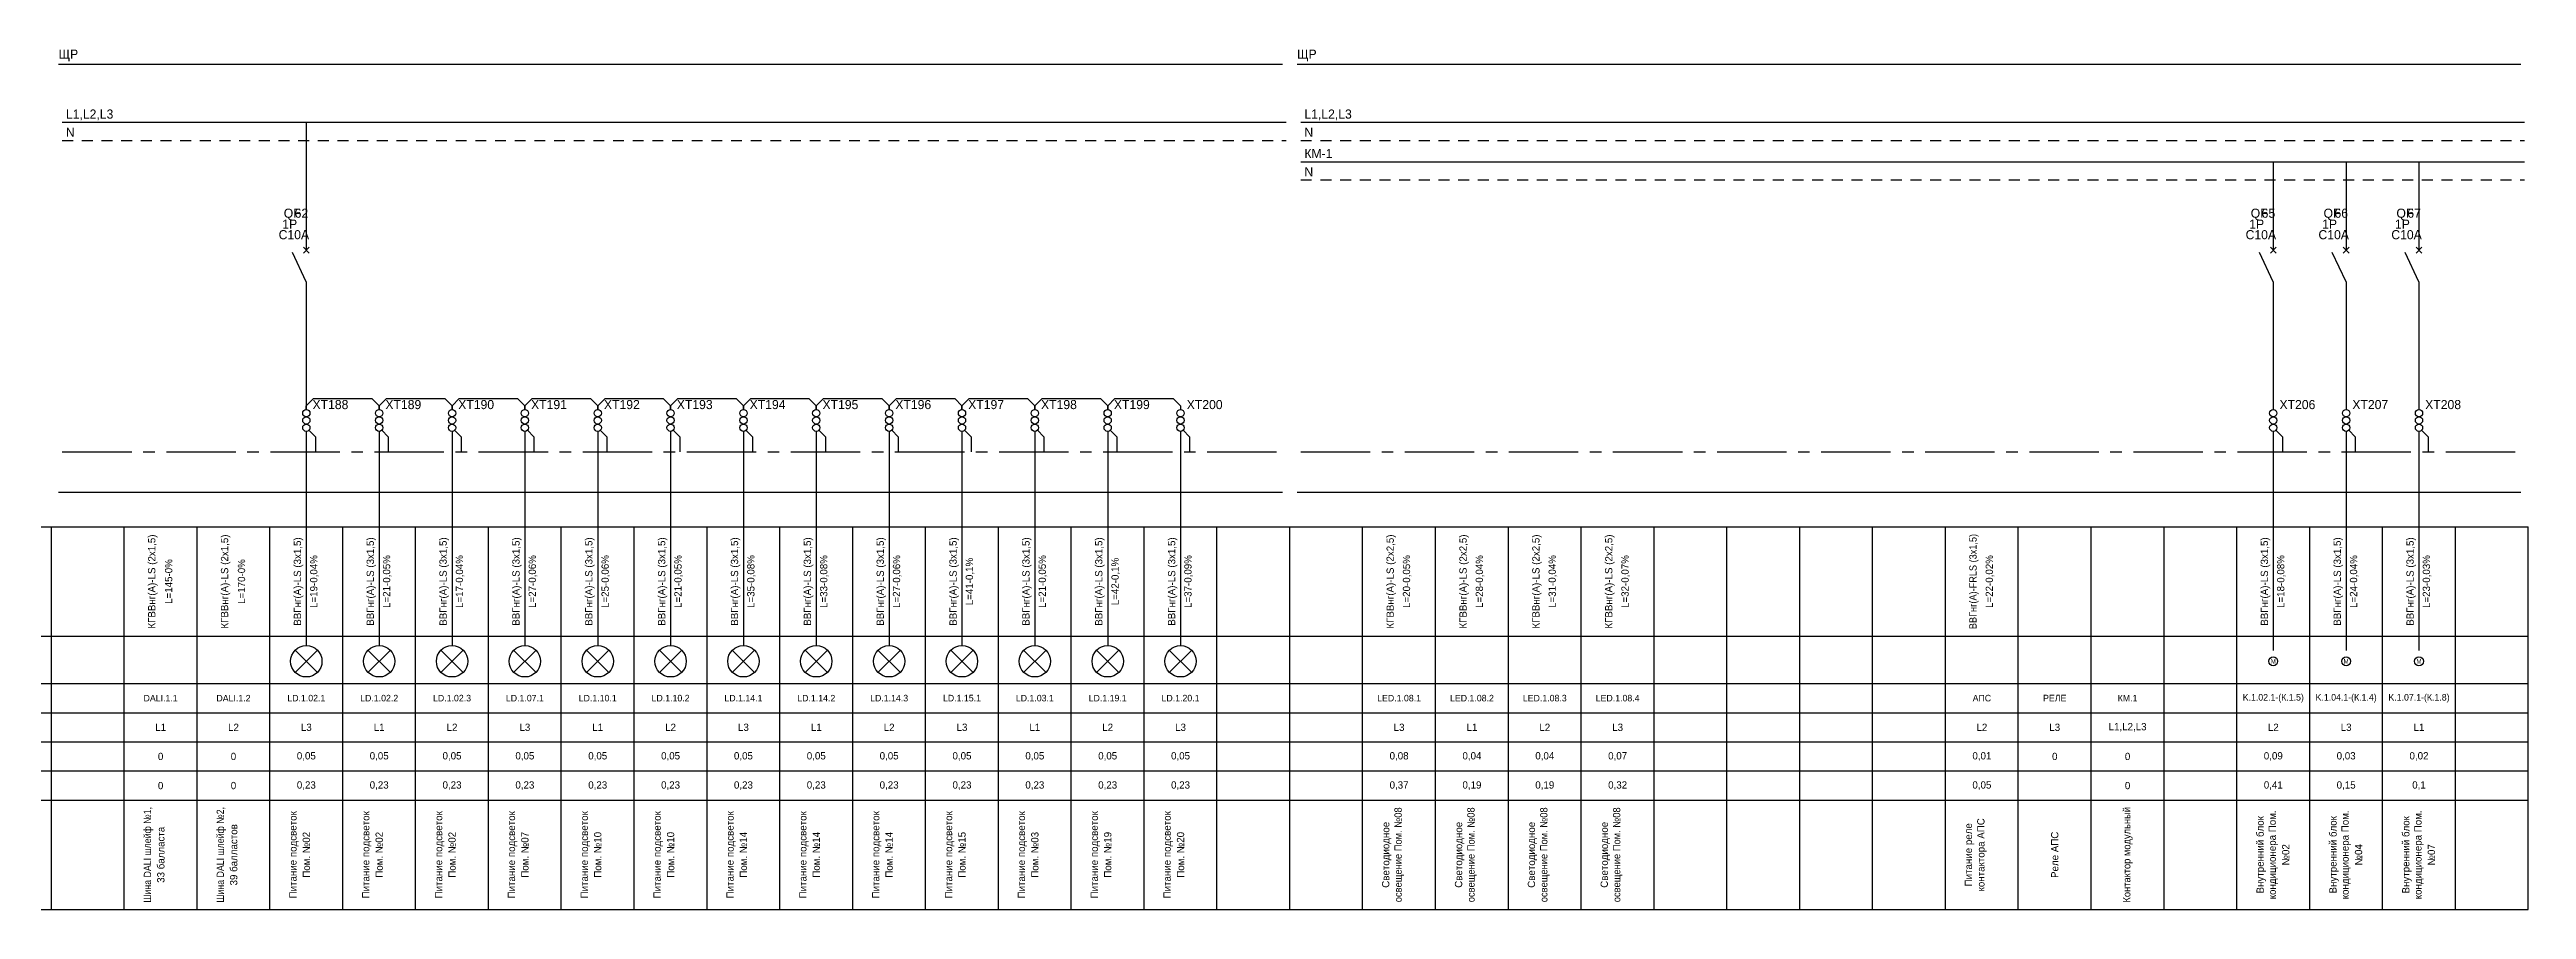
# Model space of a CAD drawing. Header units: millimetres. Extents: x 2497 to 11797, y 1522 to 1758.
# Drawn here: x 7257 to 7937, y 1522 to 1758 of the extents above; entities that cross this region are included whole.
import ezdxf
from ezdxf.enums import TextEntityAlignment as Align

# ---------------------------------------------------------------- set-up
doc = ezdxf.new("R2010")
doc.units = ezdxf.units.MM
doc.linetypes.add('CENTER2', pattern=[28.575, 19.05, -3.175, 3.175, -3.175])
doc.linetypes.add('JIS_02_0.7', pattern=[1.35, 0.75, -0.6])
for name, color, linetype in [('SX_BLOCKS', 7, 'Continuous'), ('SX_BOUND', 8, 'Continuous'), ('SX_LINES', 7, 'Continuous'), ('SX_N', 4, 'JIS_02_0.7'), ('SX_PE', 3, 'CENTER2'), ('SX_TABLE', 7, 'Continuous'), ('SX_TEXT', 7, 'Continuous')]:
    doc.layers.add(name, color=color, linetype=linetype)
doc.styles.add('UNC_GOST_Scheme', font='txt')

# ---------------------------------------------------------------- blocks, each defined once
blk = doc.blocks.new('SX_TCOL')
for p, q in [((-10, 105), (10, 105)), ((10, 0), (10, 105)), ((-10, 75), (10, 75)), ((-10, 62), (10, 62)), ((-10, 54), (10, 54)), ((-10, 46), (10, 46)), ((-10, 38), (10, 38)), ((-10, 30), (10, 30)), ((-10, 0), (10, 0))]:
    blk.add_line(p, q)
at = {"style": 'UNC_GOST_Scheme'}
for tag, p in [('CAB1', (-2.2, 90)), ('CAB2', (2.2, 90)), ('NAME1', (-3.4, 15)), ('NAME2', (0, 15)), ('NAME3', (3.4, 15))]:
    blk.add_attdef(tag, text='', height=2, rotation=90, dxfattribs=at).set_placement(p, align=Align.MIDDLE)
for tag, height, p in [('LINE', 1.8, (0, 58)), ('PH', 2, (0, 50)), ('POW', 2, (0, 42)), ('CUR', 2, (0, 34))]:
    blk.add_attdef(tag, text='', height=height, dxfattribs=at).set_placement(p, align=Align.MIDDLE)
blk = doc.blocks.new('SX_QF')
for p, q in [((0, -45), (-3.8, -36.9)), ((-0.8, -37.1), (0.8, -35.5)), ((-0.8, -35.5), (0.8, -37.1)), ((0, -45), (0, -54.3))]:
    blk.add_line(p, q)
at = {"style": 'UNC_GOST_Scheme'}
blk.add_text('QF', height=2.5, dxfattribs=at).set_placement((-6.2, -27.4))
for tag, p in [('N', (-3.2, -27.4)), ('MA', (-9.4, -36.1)), ('A', (-7.6, -33.3)), ('P', (-6.6, -30.4))]:
    blk.add_attdef(tag, p, '', height=2.5, dxfattribs=at)
blk = doc.blocks.new('SX_XT')
at = {"color": 30}
blk.add_circle((0, -1), 1, dxfattribs=at)
at = {"color": 5}
blk.add_circle((0, -3), 1, dxfattribs=at)
at = {"color": 3}
blk.add_circle((0, -5), 1, dxfattribs=at)
at = {"style": 'UNC_GOST_Scheme'}
blk.add_attdef('N', (1.7, 0.1), '', height=2.5, dxfattribs=at)
blk = doc.blocks.new('SX_U_LAMP')
for p, q in [((-2.9, -2.9), (2.9, 2.9)), ((-2.9, 2.9), (2.9, -2.9))]:
    blk.add_line(p, q)
blk.add_circle((0, 0), 4.3)
blk = doc.blocks.new('SX_U_M')
blk.add_circle((0, 0), 1.2)
at = {"style": 'UNC_GOST_Scheme'}
blk.add_text('M', height=1.2, dxfattribs=at).set_placement((0, 0), align=Align.MIDDLE)

msp = doc.modelspace()

# ---------------------------------------------------------------- linework, layer by layer
at = {"layer": 'SX_BOUND'}
for p, q in [((7259.18, 1754.46), (7595.18, 1754.46)), ((7599.18, 1754.46), (7935.18, 1754.46)), ((7259.18, 1636.96), (7595.18, 1636.96)), ((7599.18, 1636.96), (7935.18, 1636.96))]:
    msp.add_line(p, q, dxfattribs=at)
at = {"layer": 'SX_LINES'}
for p, q in [((7260.18, 1738.51), (7596.18, 1738.51)), ((7327.18, 1738.51), (7327.18, 1703.4)), ((7600.18, 1738.51), (7936.18, 1738.51)), ((7600.18, 1727.68), (7936.18, 1727.68)), ((7867.18, 1727.68), (7867.18, 1703.4)), ((7887.18, 1727.68), (7887.18, 1703.4)), ((7907.18, 1727.68), (7907.18, 1703.4)), ((7327.18, 1685.42), (7327.18, 1659.68)), ((7867.18, 1685.42), (7867.18, 1659.68)), ((7887.18, 1685.42), (7887.18, 1659.68)), ((7907.18, 1685.42), (7907.18, 1659.68)), ((7327.18, 1660.68), (7329.18, 1662.68)), ((7327.18, 1659.68), (7327.18, 1660.68)), ((7329.18, 1662.68), (7345.18, 1662.68)), ((7345.18, 1662.68), (7347.18, 1660.68)), ((7347.18, 1660.68), (7349.18, 1662.68)), ((7347.18, 1660.68), (7347.18, 1659.68)), ((7347.18, 1659.68), (7347.18, 1660.68)), ((7349.18, 1662.68), (7365.18, 1662.68)), ((7365.18, 1662.68), (7367.18, 1660.68)), ((7367.18, 1660.68), (7369.18, 1662.68)), ((7367.18, 1660.68), (7367.18, 1659.68)), ((7367.18, 1659.68), (7367.18, 1660.68)), ((7369.18, 1662.68), (7385.18, 1662.68)), ((7385.18, 1662.68), (7387.18, 1660.68)), ((7387.18, 1660.68), (7389.18, 1662.68)), ((7387.18, 1660.68), (7387.18, 1659.68)), ((7387.18, 1659.68), (7387.18, 1660.68)), ((7389.18, 1662.68), (7405.18, 1662.68)), ((7405.18, 1662.68), (7407.18, 1660.68)), ((7407.18, 1660.68), (7409.18, 1662.68)), ((7407.18, 1660.68), (7407.18, 1659.68)), ((7407.18, 1659.68), (7407.18, 1660.68)), ((7409.18, 1662.68), (7425.18, 1662.68)), ((7425.18, 1662.68), (7427.18, 1660.68)), ((7427.18, 1660.68), (7429.18, 1662.68)), ((7427.18, 1660.68), (7427.18, 1659.68)), ((7427.18, 1659.68), (7427.18, 1660.68)), ((7429.18, 1662.68), (7445.18, 1662.68)), ((7445.18, 1662.68), (7447.18, 1660.68)), ((7447.18, 1660.68), (7449.18, 1662.68)), ((7447.18, 1660.68), (7447.18, 1659.68)), ((7447.18, 1659.68), (7447.18, 1660.68)), ((7449.18, 1662.68), (7465.18, 1662.68)), ((7465.18, 1662.68), (7467.18, 1660.68)), ((7467.18, 1660.68), (7469.18, 1662.68)), ((7467.18, 1660.68), (7467.18, 1659.68)), ((7467.18, 1659.68), (7467.18, 1660.68)), ((7469.18, 1662.68), (7485.18, 1662.68)), ((7485.18, 1662.68), (7487.18, 1660.68)), ((7487.18, 1660.68), (7489.18, 1662.68)), ((7487.18, 1660.68), (7487.18, 1659.68)), ((7487.18, 1659.68), (7487.18, 1660.68)), ((7489.18, 1662.68), (7505.18, 1662.68)), ((7505.18, 1662.68), (7507.18, 1660.68)), ((7507.18, 1660.68), (7509.18, 1662.68)), ((7507.18, 1660.68), (7507.18, 1659.68)), ((7507.18, 1659.68), (7507.18, 1660.68)), ((7509.18, 1662.68), (7525.18, 1662.68)), ((7525.18, 1662.68), (7527.18, 1660.68)), ((7527.18, 1660.68), (7529.18, 1662.68)), ((7527.18, 1660.68), (7527.18, 1659.68)), ((7527.18, 1659.68), (7527.18, 1660.68)), ((7529.18, 1662.68), (7545.18, 1662.68)), ((7545.18, 1662.68), (7547.18, 1660.68)), ((7547.18, 1660.68), (7549.18, 1662.68)), ((7547.18, 1660.68), (7547.18, 1659.68)), ((7547.18, 1659.68), (7547.18, 1660.68)), ((7549.18, 1662.68), (7565.18, 1662.68)), ((7565.18, 1662.68), (7567.18, 1660.68)), ((7567.18, 1660.68), (7567.18, 1659.68)), ((7327.18, 1653.68), (7327.18, 1594.86)), ((7347.18, 1653.68), (7347.18, 1594.86)), ((7367.18, 1653.68), (7367.18, 1594.86)), ((7387.18, 1653.68), (7387.18, 1594.86)), ((7407.18, 1653.68), (7407.18, 1594.86)), ((7427.18, 1653.68), (7427.18, 1594.86)), ((7447.18, 1653.68), (7447.18, 1594.86)), ((7467.18, 1653.68), (7467.18, 1594.86)), ((7487.18, 1653.68), (7487.18, 1594.86)), ((7507.18, 1653.68), (7507.18, 1594.86)), ((7527.18, 1653.68), (7527.18, 1594.86)), ((7547.18, 1653.68), (7547.18, 1594.86)), ((7567.18, 1653.68), (7567.18, 1594.86)), ((7867.18, 1653.68), (7867.18, 1593.56)), ((7887.18, 1653.68), (7887.18, 1593.56)), ((7907.18, 1653.68), (7907.18, 1593.56))]:
    msp.add_line(p, q, dxfattribs=at)
at = {"layer": 'SX_N', "ltscale": 4}
for p, q in [((7260.18, 1733.51), (7596.18, 1733.51)), ((7600.18, 1733.51), (7936.18, 1733.51)), ((7600.18, 1722.68), (7936.18, 1722.68))]:
    msp.add_line(p, q, dxfattribs=at)
at = {"layer": 'SX_PE'}
for p, q in [((7327.88, 1653.98), (7329.68, 1652.18)), ((7347.88, 1653.98), (7349.68, 1652.18)), ((7367.88, 1653.98), (7369.68, 1652.18)), ((7387.88, 1653.98), (7389.68, 1652.18)), ((7407.88, 1653.98), (7409.68, 1652.18)), ((7427.88, 1653.98), (7429.68, 1652.18)), ((7447.88, 1653.98), (7449.68, 1652.18)), ((7467.88, 1653.98), (7469.68, 1652.18)), ((7487.88, 1653.98), (7489.68, 1652.18)), ((7507.88, 1653.98), (7509.68, 1652.18)), ((7527.88, 1653.98), (7529.68, 1652.18)), ((7547.88, 1653.98), (7549.68, 1652.18)), ((7567.88, 1653.98), (7569.68, 1652.18)), ((7867.88, 1653.98), (7869.68, 1652.18)), ((7887.88, 1653.98), (7889.68, 1652.18)), ((7907.88, 1653.98), (7909.68, 1652.18)), ((7260.18, 1648.06), (7596.18, 1648.06)), ((7329.68, 1652.18), (7329.68, 1648.06)), ((7349.68, 1652.18), (7349.68, 1648.06)), ((7369.68, 1652.18), (7369.68, 1648.06)), ((7389.68, 1652.18), (7389.68, 1648.06)), ((7409.68, 1652.18), (7409.68, 1648.06)), ((7429.68, 1652.18), (7429.68, 1648.06)), ((7449.68, 1652.18), (7449.68, 1648.06)), ((7469.68, 1652.18), (7469.68, 1648.06)), ((7489.68, 1652.18), (7489.68, 1648.06)), ((7509.68, 1652.18), (7509.68, 1648.06)), ((7529.68, 1652.18), (7529.68, 1648.06)), ((7549.68, 1652.18), (7549.68, 1648.06)), ((7569.68, 1652.18), (7569.68, 1648.06)), ((7600.18, 1648.06), (7936.18, 1648.06)), ((7869.68, 1652.18), (7869.68, 1648.06)), ((7889.68, 1652.18), (7889.68, 1648.06)), ((7909.68, 1652.18), (7909.68, 1648.06))]:
    msp.add_line(p, q, dxfattribs=at)

# ---------------------------------------------------------------- block references
at = {"layer": 'SX_BLOCKS'}
for name, p, values in [('SX_QF', (7327.18, 1739.7), {'N': '62', 'P': '1P', 'A': 'С10А'}), ('SX_QF', (7867.18, 1739.7), {'N': '65', 'P': '1P', 'A': 'С10А'}), ('SX_QF', (7887.18, 1739.7), {'N': '66', 'P': '1P', 'A': 'С10А'}), ('SX_QF', (7907.18, 1739.7), {'N': '67', 'P': '1P', 'A': 'С10А'}), ('SX_XT', (7327.18, 1659.68), {'N': 'XT188'}), ('SX_XT', (7347.18, 1659.68), {'N': 'XT189'}), ('SX_XT', (7367.18, 1659.68), {'N': 'XT190'}), ('SX_XT', (7387.18, 1659.68), {'N': 'XT191'}), ('SX_XT', (7407.18, 1659.68), {'N': 'XT192'}), ('SX_XT', (7427.18, 1659.68), {'N': 'XT193'}), ('SX_XT', (7447.18, 1659.68), {'N': 'XT194'}), ('SX_XT', (7467.18, 1659.68), {'N': 'XT195'}), ('SX_XT', (7487.18, 1659.68), {'N': 'XT196'}), ('SX_XT', (7507.18, 1659.68), {'N': 'XT197'}), ('SX_XT', (7527.18, 1659.68), {'N': 'XT198'}), ('SX_XT', (7547.18, 1659.68), {'N': 'XT199'}), ('SX_XT', (7567.18, 1659.68), {'N': 'XT200'}), ('SX_XT', (7867.18, 1659.68), {'N': 'XT206'}), ('SX_XT', (7887.18, 1659.68), {'N': 'XT207'}), ('SX_XT', (7907.18, 1659.68), {'N': 'XT208'})]:
    msp.add_blockref(name, p, dxfattribs=at).add_auto_attribs(values)
at = {"layer": 'SX_BLOCKS', "color": 244, "true_color": 0x991b1e}
for name, p in [('SX_U_LAMP', (7327.18, 1590.56)), ('SX_U_LAMP', (7347.18, 1590.56)), ('SX_U_LAMP', (7367.18, 1590.56)), ('SX_U_LAMP', (7387.18, 1590.56)), ('SX_U_LAMP', (7407.18, 1590.56)), ('SX_U_LAMP', (7427.18, 1590.56)), ('SX_U_LAMP', (7447.18, 1590.56)), ('SX_U_LAMP', (7467.18, 1590.56)), ('SX_U_LAMP', (7487.18, 1590.56)), ('SX_U_LAMP', (7507.18, 1590.56)), ('SX_U_LAMP', (7527.18, 1590.56)), ('SX_U_LAMP', (7547.18, 1590.56)), ('SX_U_LAMP', (7567.18, 1590.56)), ('SX_U_M', (7867.18, 1590.56)), ('SX_U_M', (7887.18, 1590.56)), ('SX_U_M', (7907.18, 1590.56))]:
    msp.add_blockref(name, p, dxfattribs=at)
at = {"layer": 'SX_TABLE'}
for p in [(7247.18, 1522.46), (7267.18, 1522.46), (7587.18, 1522.46), (7607.18, 1522.46), (7707.18, 1522.46), (7727.18, 1522.46), (7747.18, 1522.46), (7767.18, 1522.46), (7847.18, 1522.46), (7927.18, 1522.46)]:
    msp.add_blockref('SX_TCOL', p, dxfattribs=at)
ref = msp.add_blockref('SX_TCOL', (7287.18, 1522.46), dxfattribs=at)
ref.add_attrib('NAME1', 'Шина DALI шлейф №1,', dxfattribs={"layer": '0', "height": 2, "rotation": 90, "style": 'UNC_GOST_Scheme', "width": 0.902915}).set_placement((7283.78, 1537.46), align=Align.MIDDLE)
ref.add_attrib('NAME2', '33 балласта', dxfattribs={"layer": '0', "height": 2, "rotation": 90, "style": 'UNC_GOST_Scheme'}).set_placement((7287.18, 1537.46), align=Align.MIDDLE)
ref.add_attrib('CUR', '0', dxfattribs={"layer": '0', "height": 2, "style": 'UNC_GOST_Scheme'}).set_placement((7287.18, 1556.46), align=Align.MIDDLE)
ref.add_attrib('POW', '0', dxfattribs={"layer": '0', "height": 2, "style": 'UNC_GOST_Scheme'}).set_placement((7287.18, 1564.46), align=Align.MIDDLE)
ref.add_attrib('PH', 'L1', dxfattribs={"layer": '0', "height": 2, "style": 'UNC_GOST_Scheme'}).set_placement((7287.18, 1572.46), align=Align.MIDDLE)
ref.add_attrib('LINE', 'DALI.1.1', dxfattribs={"layer": '0', "height": 1.8, "style": 'UNC_GOST_Scheme'}).set_placement((7287.18, 1580.46), align=Align.MIDDLE)
ref.add_attrib('CAB1', 'КГВВнг(А)-LS (2х1,5)', dxfattribs={"layer": '0', "height": 2, "rotation": 90, "style": 'UNC_GOST_Scheme'}).set_placement((7284.98, 1612.46), align=Align.MIDDLE)
ref.add_attrib('CAB2', 'L=145-0%', dxfattribs={"layer": '0', "height": 2, "rotation": 90, "style": 'UNC_GOST_Scheme'}).set_placement((7289.38, 1612.46), align=Align.MIDDLE)
ref = msp.add_blockref('SX_TCOL', (7307.18, 1522.46), dxfattribs=at)
ref.add_attrib('NAME1', 'Шина DALI шлейф №2,', dxfattribs={"layer": '0', "height": 2, "rotation": 90, "style": 'UNC_GOST_Scheme', "width": 0.902915}).set_placement((7303.78, 1537.46), align=Align.MIDDLE)
ref.add_attrib('NAME2', '39 балластов', dxfattribs={"layer": '0', "height": 2, "rotation": 90, "style": 'UNC_GOST_Scheme'}).set_placement((7307.18, 1537.46), align=Align.MIDDLE)
ref.add_attrib('CUR', '0', dxfattribs={"layer": '0', "height": 2, "style": 'UNC_GOST_Scheme'}).set_placement((7307.18, 1556.46), align=Align.MIDDLE)
ref.add_attrib('POW', '0', dxfattribs={"layer": '0', "height": 2, "style": 'UNC_GOST_Scheme'}).set_placement((7307.18, 1564.46), align=Align.MIDDLE)
ref.add_attrib('PH', 'L2', dxfattribs={"layer": '0', "height": 2, "style": 'UNC_GOST_Scheme'}).set_placement((7307.18, 1572.46), align=Align.MIDDLE)
ref.add_attrib('LINE', 'DALI.1.2', dxfattribs={"layer": '0', "height": 1.8, "style": 'UNC_GOST_Scheme'}).set_placement((7307.18, 1580.46), align=Align.MIDDLE)
ref.add_attrib('CAB1', 'КГВВнг(А)-LS (2х1,5)', dxfattribs={"layer": '0', "height": 2, "rotation": 90, "style": 'UNC_GOST_Scheme'}).set_placement((7304.98, 1612.46), align=Align.MIDDLE)
ref.add_attrib('CAB2', 'L=170-0%', dxfattribs={"layer": '0', "height": 2, "rotation": 90, "style": 'UNC_GOST_Scheme'}).set_placement((7309.38, 1612.46), align=Align.MIDDLE)
for p, values in [((7327.18, 1522.46), {'NAME1': 'Питание подсветок', 'NAME2': 'Пом. №02', 'CUR': '0,23', 'POW': '0,05', 'PH': 'L3', 'LINE': 'LD.1.02.1', 'CAB1': 'ВВГнг(А)-LS (3х1,5)', 'CAB2': 'L=19-0,04%'}), ((7347.18, 1522.46), {'NAME1': 'Питание подсветок', 'NAME2': 'Пом. №02', 'CUR': '0,23', 'POW': '0,05', 'PH': 'L1', 'LINE': 'LD.1.02.2', 'CAB1': 'ВВГнг(А)-LS (3х1,5)', 'CAB2': 'L=21-0,05%'}), ((7367.18, 1522.46), {'NAME1': 'Питание подсветок', 'NAME2': 'Пом. №02', 'CUR': '0,23', 'POW': '0,05', 'PH': 'L2', 'LINE': 'LD.1.02.3', 'CAB1': 'ВВГнг(А)-LS (3х1,5)', 'CAB2': 'L=17-0,04%'}), ((7387.18, 1522.46), {'NAME1': 'Питание подсветок', 'NAME2': 'Пом. №07', 'CUR': '0,23', 'POW': '0,05', 'PH': 'L3', 'LINE': 'LD.1.07.1', 'CAB1': 'ВВГнг(А)-LS (3х1,5)', 'CAB2': 'L=27-0,06%'}), ((7407.18, 1522.46), {'NAME1': 'Питание подсветок', 'NAME2': 'Пом. №10', 'CUR': '0,23', 'POW': '0,05', 'PH': 'L1', 'LINE': 'LD.1.10.1', 'CAB1': 'ВВГнг(А)-LS (3х1,5)', 'CAB2': 'L=25-0,06%'}), ((7427.18, 1522.46), {'NAME1': 'Питание подсветок', 'NAME2': 'Пом. №10', 'CUR': '0,23', 'POW': '0,05', 'PH': 'L2', 'LINE': 'LD.1.10.2', 'CAB1': 'ВВГнг(А)-LS (3х1,5)', 'CAB2': 'L=21-0,05%'}), ((7447.18, 1522.46), {'NAME1': 'Питание подсветок', 'NAME2': 'Пом. №14', 'CUR': '0,23', 'POW': '0,05', 'PH': 'L3', 'LINE': 'LD.1.14.1', 'CAB1': 'ВВГнг(А)-LS (3х1,5)', 'CAB2': 'L=35-0,08%'}), ((7467.18, 1522.46), {'NAME1': 'Питание подсветок', 'NAME2': 'Пом. №14', 'CUR': '0,23', 'POW': '0,05', 'PH': 'L1', 'LINE': 'LD.1.14.2', 'CAB1': 'ВВГнг(А)-LS (3х1,5)', 'CAB2': 'L=33-0,08%'}), ((7487.18, 1522.46), {'NAME1': 'Питание подсветок', 'NAME2': 'Пом. №14', 'CUR': '0,23', 'POW': '0,05', 'PH': 'L2', 'LINE': 'LD.1.14.3', 'CAB1': 'ВВГнг(А)-LS (3х1,5)', 'CAB2': 'L=27-0,06%'}), ((7507.18, 1522.46), {'NAME1': 'Питание подсветок', 'NAME2': 'Пом. №15', 'CUR': '0,23', 'POW': '0,05', 'PH': 'L3', 'LINE': 'LD.1.15.1', 'CAB1': 'ВВГнг(А)-LS (3х1,5)', 'CAB2': 'L=41-0,1%'}), ((7527.18, 1522.46), {'NAME1': 'Питание подсветок', 'NAME2': 'Пом. №03', 'CUR': '0,23', 'POW': '0,05', 'PH': 'L1', 'LINE': 'LD.1.03.1', 'CAB1': 'ВВГнг(А)-LS (3х1,5)', 'CAB2': 'L=21-0,05%'}), ((7547.18, 1522.46), {'NAME1': 'Питание подсветок', 'NAME2': 'Пом. №19', 'CUR': '0,23', 'POW': '0,05', 'PH': 'L2', 'LINE': 'LD.1.19.1', 'CAB1': 'ВВГнг(А)-LS (3х1,5)', 'CAB2': 'L=42-0,1%'}), ((7567.18, 1522.46), {'NAME1': 'Питание подсветок', 'NAME2': 'Пом. №20', 'CUR': '0,23', 'POW': '0,05', 'PH': 'L3', 'LINE': 'LD.1.20.1', 'CAB1': 'ВВГнг(А)-LS (3х1,5)', 'CAB2': 'L=37-0,09%'}), ((7807.18, 1522.46), {'NAME2': 'Реле АПС', 'POW': '0', 'PH': 'L3', 'LINE': 'РЕЛЕ'}), ((7867.18, 1522.46), {'NAME1': 'Внутренний блок', 'NAME2': 'кондиционера Пом.', 'NAME3': '№02', 'CUR': '0,41', 'POW': '0,09', 'PH': 'L2', 'LINE': 'K.1.02.1-(К.1.5)', 'CAB1': 'ВВГнг(А)-LS (3х1,5)', 'CAB2': 'L=18-0,08%'}), ((7887.18, 1522.46), {'NAME1': 'Внутренний блок', 'NAME2': 'кондиционера Пом.', 'NAME3': '№04', 'CUR': '0,15', 'POW': '0,03', 'PH': 'L3', 'LINE': 'K.1.04.1-(К.1.4)', 'CAB1': 'ВВГнг(А)-LS (3х1,5)', 'CAB2': 'L=24-0,04%'}), ((7907.18, 1522.46), {'NAME1': 'Внутренний блок', 'NAME2': 'кондиционера Пом.', 'NAME3': '№07', 'CUR': '0,1', 'POW': '0,02', 'PH': 'L1', 'LINE': 'K.1.07.1-(К.1.8)', 'CAB1': 'ВВГнг(А)-LS (3х1,5)', 'CAB2': 'L=23-0,03%'})]:
    msp.add_blockref('SX_TCOL', p, dxfattribs=at).add_auto_attribs(values)
ref = msp.add_blockref('SX_TCOL', (7627.18, 1522.46), dxfattribs=at)
ref.add_attrib('NAME1', 'Светодиодное', dxfattribs={"layer": '0', "height": 2, "rotation": 90, "style": 'UNC_GOST_Scheme'}).set_placement((7623.78, 1537.46), align=Align.MIDDLE)
ref.add_attrib('NAME2', 'освещение Пом. №08', dxfattribs={"layer": '0', "height": 2, "rotation": 90, "style": 'UNC_GOST_Scheme', "width": 0.957428}).set_placement((7627.18, 1537.46), align=Align.MIDDLE)
ref.add_attrib('CUR', '0,37', dxfattribs={"layer": '0', "height": 2, "style": 'UNC_GOST_Scheme'}).set_placement((7627.18, 1556.46), align=Align.MIDDLE)
ref.add_attrib('POW', '0,08', dxfattribs={"layer": '0', "height": 2, "style": 'UNC_GOST_Scheme'}).set_placement((7627.18, 1564.46), align=Align.MIDDLE)
ref.add_attrib('PH', 'L3', dxfattribs={"layer": '0', "height": 2, "style": 'UNC_GOST_Scheme'}).set_placement((7627.18, 1572.46), align=Align.MIDDLE)
ref.add_attrib('LINE', 'LED.1.08.1', dxfattribs={"layer": '0', "height": 1.8, "style": 'UNC_GOST_Scheme'}).set_placement((7627.18, 1580.46), align=Align.MIDDLE)
ref.add_attrib('CAB1', 'КГВВнг(А)-LS (2х2,5)', dxfattribs={"layer": '0', "height": 2, "rotation": 90, "style": 'UNC_GOST_Scheme'}).set_placement((7624.98, 1612.46), align=Align.MIDDLE)
ref.add_attrib('CAB2', 'L=20-0,05%', dxfattribs={"layer": '0', "height": 2, "rotation": 90, "style": 'UNC_GOST_Scheme'}).set_placement((7629.38, 1612.46), align=Align.MIDDLE)
ref = msp.add_blockref('SX_TCOL', (7647.18, 1522.46), dxfattribs=at)
ref.add_attrib('NAME1', 'Светодиодное', dxfattribs={"layer": '0', "height": 2, "rotation": 90, "style": 'UNC_GOST_Scheme'}).set_placement((7643.78, 1537.46), align=Align.MIDDLE)
ref.add_attrib('NAME2', 'освещение Пом. №08', dxfattribs={"layer": '0', "height": 2, "rotation": 90, "style": 'UNC_GOST_Scheme', "width": 0.957428}).set_placement((7647.18, 1537.46), align=Align.MIDDLE)
ref.add_attrib('CUR', '0,19', dxfattribs={"layer": '0', "height": 2, "style": 'UNC_GOST_Scheme'}).set_placement((7647.18, 1556.46), align=Align.MIDDLE)
ref.add_attrib('POW', '0,04', dxfattribs={"layer": '0', "height": 2, "style": 'UNC_GOST_Scheme'}).set_placement((7647.18, 1564.46), align=Align.MIDDLE)
ref.add_attrib('PH', 'L1', dxfattribs={"layer": '0', "height": 2, "style": 'UNC_GOST_Scheme'}).set_placement((7647.18, 1572.46), align=Align.MIDDLE)
ref.add_attrib('LINE', 'LED.1.08.2', dxfattribs={"layer": '0', "height": 1.8, "style": 'UNC_GOST_Scheme'}).set_placement((7647.18, 1580.46), align=Align.MIDDLE)
ref.add_attrib('CAB1', 'КГВВнг(А)-LS (2х2,5)', dxfattribs={"layer": '0', "height": 2, "rotation": 90, "style": 'UNC_GOST_Scheme'}).set_placement((7644.98, 1612.46), align=Align.MIDDLE)
ref.add_attrib('CAB2', 'L=28-0,04%', dxfattribs={"layer": '0', "height": 2, "rotation": 90, "style": 'UNC_GOST_Scheme'}).set_placement((7649.38, 1612.46), align=Align.MIDDLE)
ref = msp.add_blockref('SX_TCOL', (7667.18, 1522.46), dxfattribs=at)
ref.add_attrib('NAME1', 'Светодиодное', dxfattribs={"layer": '0', "height": 2, "rotation": 90, "style": 'UNC_GOST_Scheme'}).set_placement((7663.78, 1537.46), align=Align.MIDDLE)
ref.add_attrib('NAME2', 'освещение Пом. №08', dxfattribs={"layer": '0', "height": 2, "rotation": 90, "style": 'UNC_GOST_Scheme', "width": 0.957428}).set_placement((7667.18, 1537.46), align=Align.MIDDLE)
ref.add_attrib('CUR', '0,19', dxfattribs={"layer": '0', "height": 2, "style": 'UNC_GOST_Scheme'}).set_placement((7667.18, 1556.46), align=Align.MIDDLE)
ref.add_attrib('POW', '0,04', dxfattribs={"layer": '0', "height": 2, "style": 'UNC_GOST_Scheme'}).set_placement((7667.18, 1564.46), align=Align.MIDDLE)
ref.add_attrib('PH', 'L2', dxfattribs={"layer": '0', "height": 2, "style": 'UNC_GOST_Scheme'}).set_placement((7667.18, 1572.46), align=Align.MIDDLE)
ref.add_attrib('LINE', 'LED.1.08.3', dxfattribs={"layer": '0', "height": 1.8, "style": 'UNC_GOST_Scheme'}).set_placement((7667.18, 1580.46), align=Align.MIDDLE)
ref.add_attrib('CAB1', 'КГВВнг(А)-LS (2х2,5)', dxfattribs={"layer": '0', "height": 2, "rotation": 90, "style": 'UNC_GOST_Scheme'}).set_placement((7664.98, 1612.46), align=Align.MIDDLE)
ref.add_attrib('CAB2', 'L=31-0,04%', dxfattribs={"layer": '0', "height": 2, "rotation": 90, "style": 'UNC_GOST_Scheme'}).set_placement((7669.38, 1612.46), align=Align.MIDDLE)
ref = msp.add_blockref('SX_TCOL', (7687.18, 1522.46), dxfattribs=at)
ref.add_attrib('NAME1', 'Светодиодное', dxfattribs={"layer": '0', "height": 2, "rotation": 90, "style": 'UNC_GOST_Scheme'}).set_placement((7683.78, 1537.46), align=Align.MIDDLE)
ref.add_attrib('NAME2', 'освещение Пом. №08', dxfattribs={"layer": '0', "height": 2, "rotation": 90, "style": 'UNC_GOST_Scheme', "width": 0.957428}).set_placement((7687.18, 1537.46), align=Align.MIDDLE)
ref.add_attrib('CUR', '0,32', dxfattribs={"layer": '0', "height": 2, "style": 'UNC_GOST_Scheme'}).set_placement((7687.18, 1556.46), align=Align.MIDDLE)
ref.add_attrib('POW', '0,07', dxfattribs={"layer": '0', "height": 2, "style": 'UNC_GOST_Scheme'}).set_placement((7687.18, 1564.46), align=Align.MIDDLE)
ref.add_attrib('PH', 'L3', dxfattribs={"layer": '0', "height": 2, "style": 'UNC_GOST_Scheme'}).set_placement((7687.18, 1572.46), align=Align.MIDDLE)
ref.add_attrib('LINE', 'LED.1.08.4', dxfattribs={"layer": '0', "height": 1.8, "style": 'UNC_GOST_Scheme'}).set_placement((7687.18, 1580.46), align=Align.MIDDLE)
ref.add_attrib('CAB1', 'КГВВнг(А)-LS (2х2,5)', dxfattribs={"layer": '0', "height": 2, "rotation": 90, "style": 'UNC_GOST_Scheme'}).set_placement((7684.98, 1612.46), align=Align.MIDDLE)
ref.add_attrib('CAB2', 'L=32-0,07%', dxfattribs={"layer": '0', "height": 2, "rotation": 90, "style": 'UNC_GOST_Scheme'}).set_placement((7689.38, 1612.46), align=Align.MIDDLE)
ref = msp.add_blockref('SX_TCOL', (7787.18, 1522.46), dxfattribs=at)
ref.add_attrib('NAME1', 'Питание реле', dxfattribs={"layer": '0', "height": 2, "rotation": 90, "style": 'UNC_GOST_Scheme'}).set_placement((7783.78, 1537.46), align=Align.MIDDLE)
ref.add_attrib('NAME2', 'контактора АПС', dxfattribs={"layer": '0', "height": 2, "rotation": 90, "style": 'UNC_GOST_Scheme'}).set_placement((7787.18, 1537.46), align=Align.MIDDLE)
ref.add_attrib('CUR', '0,05', dxfattribs={"layer": '0', "height": 2, "style": 'UNC_GOST_Scheme'}).set_placement((7787.18, 1556.46), align=Align.MIDDLE)
ref.add_attrib('POW', '0,01', dxfattribs={"layer": '0', "height": 2, "style": 'UNC_GOST_Scheme'}).set_placement((7787.18, 1564.46), align=Align.MIDDLE)
ref.add_attrib('PH', 'L2', dxfattribs={"layer": '0', "height": 2, "style": 'UNC_GOST_Scheme'}).set_placement((7787.18, 1572.46), align=Align.MIDDLE)
ref.add_attrib('LINE', 'АПС', dxfattribs={"layer": '0', "height": 1.8, "style": 'UNC_GOST_Scheme'}).set_placement((7787.18, 1580.46), align=Align.MIDDLE)
ref.add_attrib('CAB1', 'ВВГнг(А)-FRLS (3х1,5)', dxfattribs={"layer": '0', "height": 2, "rotation": 90, "style": 'UNC_GOST_Scheme', "width": 0.938629}).set_placement((7784.98, 1612.46), align=Align.MIDDLE)
ref.add_attrib('CAB2', 'L=22-0,02%', dxfattribs={"layer": '0', "height": 2, "rotation": 90, "style": 'UNC_GOST_Scheme'}).set_placement((7789.38, 1612.46), align=Align.MIDDLE)
ref = msp.add_blockref('SX_TCOL', (7827.18, 1522.46), dxfattribs=at)
ref.add_attrib('NAME2', 'Контактор модульный', dxfattribs={"layer": '0', "height": 2, "rotation": 90, "style": 'UNC_GOST_Scheme', "width": 0.956133}).set_placement((7827.18, 1537.46), align=Align.MIDDLE)
ref.add_attrib('CUR', '0', dxfattribs={"layer": '0', "height": 2, "style": 'UNC_GOST_Scheme'}).set_placement((7827.18, 1556.46), align=Align.MIDDLE)
ref.add_attrib('POW', '0', dxfattribs={"layer": '0', "height": 2, "style": 'UNC_GOST_Scheme'}).set_placement((7827.18, 1564.46), align=Align.MIDDLE)
ref.add_attrib('PH', 'L1,L2,L3', dxfattribs={"layer": '0', "height": 2, "style": 'UNC_GOST_Scheme'}).set_placement((7827.18, 1572.46), align=Align.MIDDLE)
ref.add_attrib('LINE', 'КМ.1', dxfattribs={"layer": '0', "height": 1.8, "style": 'UNC_GOST_Scheme'}).set_placement((7827.18, 1580.46), align=Align.MIDDLE)

# ---------------------------------------------------------------- texts
at = {"layer": 'SX_TEXT', "style": 'UNC_GOST_Scheme'}
for s, p in [('ЩР', (7259.18, 1755.96)), ('ЩР', (7599.18, 1755.96)), ('L1,L2,L3', (7261.18, 1739.51)), ('L1,L2,L3', (7601.18, 1739.51)), ('N', (7261.18, 1734.51)), ('N', (7601.18, 1734.51)), ('КМ-1', (7601.18, 1728.68)), ('N', (7601.18, 1723.68))]:
    msp.add_text(s, height=2.5, dxfattribs=at).set_placement(p)

doc.saveas('drawing.dxf')
